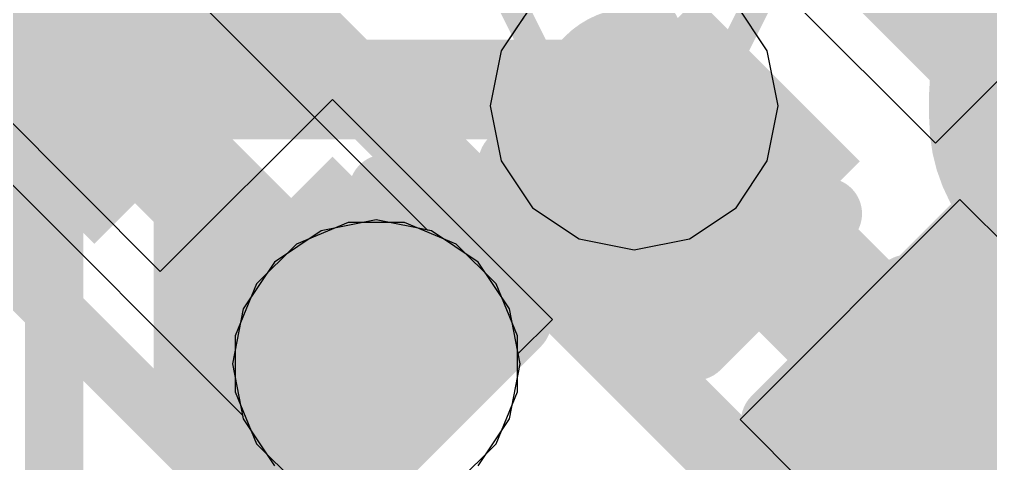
# Model space of a CAD drawing. Header units: inches. Extents: x -6 to 283, y -12 to 154.
# Drawn here: x 48.716 to 50.446, y 6.26 to 7.051 of the extents above; entities that cross this region are included whole.
import ezdxf

# ---------------------------------------------------------------- set-up
doc = ezdxf.new("R2010")
doc.units = ezdxf.units.IN
for name, color, linetype in [('Bottom Layer', 5, 'Continuous'), ('Bottom Overlay', 54, 'Continuous'), ('Bottom Paste', 16, 'Continuous'), ('Bottom Solder', 6, 'Continuous'), ('Drill Drawing', 1, 'Continuous'), ('GND-1', 16, 'Continuous'), ('GND-2', 90, 'Continuous'), ('GND-3', 216, 'Continuous'), ('GND-4', 54, 'Continuous'), ('PWR-1', 156, 'Continuous'), ('PWR-2', 130, 'Continuous'), ('Signal L1', 76, 'Continuous'), ('Signal L2', 6, 'Continuous'), ('Top Layer', 1, 'Continuous'), ('Top Paste', 8, 'Continuous'), ('Top Solder', 216, 'Continuous'), ('Via Holes', 16, 'Continuous')]:
    doc.layers.add(name, color=color, linetype=linetype)

# ---------------------------------------------------------------- blocks, each defined once
blk = doc.blocks.new('BGA_565_15_5_14_4__57')
at = {"layer": 'Top Layer'}
h = blk.add_hatch(color=1, dxfattribs=at)
edge = h.paths.add_edge_path()
edge.add_arc((4.225, -1.625), 0.125, 0, 360)
h = blk.add_hatch(color=1, dxfattribs=at)
edge = h.paths.add_edge_path()
edge.add_arc((4.225, -2.275), 0.125, 0, 360)
h = blk.add_hatch(color=1, dxfattribs=at)
edge = h.paths.add_edge_path()
edge.add_arc((4.875, -2.275), 0.125, 0, 360)
h = blk.add_hatch(color=1, dxfattribs=at)
edge = h.paths.add_edge_path()
edge.add_arc((4.875, -2.925), 0.125, 0, 360)
at = {"layer": 'Top Paste'}
h = blk.add_hatch(color=8, dxfattribs=at)
edge = h.paths.add_edge_path()
edge.add_arc((4.225, -1.625), 0.125, 0, 360)
h = blk.add_hatch(color=8, dxfattribs=at)
edge = h.paths.add_edge_path()
edge.add_arc((4.225, -2.275), 0.125, 0, 360)
h = blk.add_hatch(color=8, dxfattribs=at)
edge = h.paths.add_edge_path()
edge.add_arc((4.875, -2.275), 0.125, 0, 360)
h = blk.add_hatch(color=8, dxfattribs=at)
edge = h.paths.add_edge_path()
edge.add_arc((4.875, -2.925), 0.125, 0, 360)
at = {"layer": 'Top Solder'}
h = blk.add_hatch(color=216, dxfattribs=at)
edge = h.paths.add_edge_path()
edge.add_arc((4.225, -1.625), 0.175, 0, 360)
h = blk.add_hatch(color=216, dxfattribs=at)
edge = h.paths.add_edge_path()
edge.add_arc((4.225, -2.275), 0.175, 0, 360)
h = blk.add_hatch(color=216, dxfattribs=at)
edge = h.paths.add_edge_path()
edge.add_arc((4.875, -2.275), 0.175, 0, 360)
h = blk.add_hatch(color=216, dxfattribs=at)
edge = h.paths.add_edge_path()
edge.add_arc((4.875, -2.925), 0.175, 0, 360)
blk = doc.blocks.new('CAP_0201_B_355')
at = {"layer": 'Bottom Layer'}
for points in [[(-0.45, 0.15), (-0.15, 0.15), (-0.15, -0.15), (-0.45, -0.15)], [(0.15, 0.15), (0.45, 0.15), (0.45, -0.15), (0.15, -0.15)]]:
    blk.add_hatch(color=5, dxfattribs=at).paths.add_polyline_path(points)
at = {"layer": 'Bottom Paste'}
for points in [[(-0.45, 0.15), (-0.15, 0.15), (-0.15, -0.15), (-0.45, -0.15)], [(0.15, 0.15), (0.45, 0.15), (0.45, -0.15), (0.15, -0.15)]]:
    blk.add_hatch(color=16, dxfattribs=at).paths.add_polyline_path(points)
at = {"layer": 'Bottom Solder'}
for points in [[(-0.505, 0.205), (-0.095, 0.205), (-0.095, -0.205), (-0.505, -0.205)], [(0.095, 0.205), (0.505, 0.205), (0.505, -0.205), (0.095, -0.205)]]:
    blk.add_hatch(color=6, dxfattribs=at).paths.add_polyline_path(points)
at = {"layer": 'Bottom Overlay'}
for points in [[(-0.5334, 0.2286, 0.127, 0.127, 0), (-0.5334, -0.2286, 0.127, 0.127, 0)], [(-0.5334, 0.2286, 0.127, 0.127, 0), (-0.2032, 0.2286, 0.127, 0.127, 0)], [(0.2032, 0.2286, 0.127, 0.127, 0), (0.5334, 0.2286, 0.127, 0.127, 0)], [(0.5334, 0.2286, 0.127, 0.127, 0), (0.5334, -0.2286, 0.127, 0.127, 0)], [(-0.5334, -0.2286, 0.127, 0.127, 0), (-0.2032, -0.2286, 0.127, 0.127, 0)], [(0.2032, -0.2286, 0.127, 0.127, 0), (0.5334, -0.2286, 0.127, 0.127, 0)]]:
    blk.add_lwpolyline(points, format="xyseb", dxfattribs=at)
for points in [[(-0.5651, 0.2286, 0.0635, 0.0635, 1), (-0.5016, 0.2286, 0.0635, 0.0635, 1)], [(-0.5651, 0.2286, 0.0635, 0.0635, 1), (-0.5016, 0.2286, 0.0635, 0.0635, 1)], [(-0.2349, 0.2286, 0.0635, 0.0635, 1), (-0.1714, 0.2286, 0.0635, 0.0635, 1)], [(0.1714, 0.2286, 0.0635, 0.0635, 1), (0.2349, 0.2286, 0.0635, 0.0635, 1)], [(0.5016, 0.2286, 0.0635, 0.0635, 1), (0.5651, 0.2286, 0.0635, 0.0635, 1)], [(0.5016, 0.2286, 0.0635, 0.0635, 1), (0.5651, 0.2286, 0.0635, 0.0635, 1)], [(-0.5651, -0.2286, 0.0635, 0.0635, 1), (-0.5016, -0.2286, 0.0635, 0.0635, 1)], [(-0.5651, -0.2286, 0.0635, 0.0635, 1), (-0.5016, -0.2286, 0.0635, 0.0635, 1)], [(-0.2349, -0.2286, 0.0635, 0.0635, 1), (-0.1714, -0.2286, 0.0635, 0.0635, 1)], [(0.1714, -0.2286, 0.0635, 0.0635, 1), (0.2349, -0.2286, 0.0635, 0.0635, 1)], [(0.5016, -0.2286, 0.0635, 0.0635, 1), (0.5651, -0.2286, 0.0635, 0.0635, 1)], [(0.5016, -0.2286, 0.0635, 0.0635, 1), (0.5651, -0.2286, 0.0635, 0.0635, 1)]]:
    blk.add_lwpolyline(points, format="xyseb", close=True, dxfattribs=at)
blk = doc.blocks.new('CAP_0201_B_361')
at = {"layer": 'Bottom Layer'}
for points in [[(-0.45, 0.15), (-0.15, 0.15), (-0.15, -0.15), (-0.45, -0.15)], [(0.15, 0.15), (0.45, 0.15), (0.45, -0.15), (0.15, -0.15)]]:
    blk.add_hatch(color=5, dxfattribs=at).paths.add_polyline_path(points)
at = {"layer": 'Bottom Paste'}
for points in [[(-0.45, 0.15), (-0.15, 0.15), (-0.15, -0.15), (-0.45, -0.15)], [(0.15, 0.15), (0.45, 0.15), (0.45, -0.15), (0.15, -0.15)]]:
    blk.add_hatch(color=16, dxfattribs=at).paths.add_polyline_path(points)
at = {"layer": 'Bottom Solder'}
for points in [[(-0.505, 0.205), (-0.095, 0.205), (-0.095, -0.205), (-0.505, -0.205)], [(0.095, 0.205), (0.505, 0.205), (0.505, -0.205), (0.095, -0.205)]]:
    blk.add_hatch(color=6, dxfattribs=at).paths.add_polyline_path(points)
at = {"layer": 'Bottom Overlay'}
for points in [[(-0.5334, -0.2286, 0.127, 0.127, 0), (-0.5334, 0.2286, 0.127, 0.127, 0)], [(-0.5334, 0.2286, 0.127, 0.127, 0), (-0.2032, 0.2286, 0.127, 0.127, 0)], [(0.2032, 0.2286, 0.127, 0.127, 0), (0.5334, 0.2286, 0.127, 0.127, 0)], [(0.5334, -0.2286, 0.127, 0.127, 0), (0.5334, 0.2286, 0.127, 0.127, 0)], [(-0.5334, -0.2286, 0.127, 0.127, 0), (-0.2032, -0.2286, 0.127, 0.127, 0)], [(0.2032, -0.2286, 0.127, 0.127, 0), (0.5334, -0.2286, 0.127, 0.127, 0)]]:
    blk.add_lwpolyline(points, format="xyseb", dxfattribs=at)
for points in [[(-0.5651, 0.2286, 0.0635, 0.0635, 1), (-0.5016, 0.2286, 0.0635, 0.0635, 1)], [(-0.5651, 0.2286, 0.0635, 0.0635, 1), (-0.5016, 0.2286, 0.0635, 0.0635, 1)], [(-0.2349, 0.2286, 0.0635, 0.0635, 1), (-0.1714, 0.2286, 0.0635, 0.0635, 1)], [(0.1714, 0.2286, 0.0635, 0.0635, 1), (0.2349, 0.2286, 0.0635, 0.0635, 1)], [(0.5016, 0.2286, 0.0635, 0.0635, 1), (0.5651, 0.2286, 0.0635, 0.0635, 1)], [(0.5016, 0.2286, 0.0635, 0.0635, 1), (0.5651, 0.2286, 0.0635, 0.0635, 1)], [(-0.5651, -0.2286, 0.0635, 0.0635, 1), (-0.5016, -0.2286, 0.0635, 0.0635, 1)], [(-0.5651, -0.2286, 0.0635, 0.0635, 1), (-0.5016, -0.2286, 0.0635, 0.0635, 1)], [(-0.2349, -0.2286, 0.0635, 0.0635, 1), (-0.1714, -0.2286, 0.0635, 0.0635, 1)], [(0.1714, -0.2286, 0.0635, 0.0635, 1), (0.2349, -0.2286, 0.0635, 0.0635, 1)], [(0.5016, -0.2286, 0.0635, 0.0635, 1), (0.5651, -0.2286, 0.0635, 0.0635, 1)], [(0.5016, -0.2286, 0.0635, 0.0635, 1), (0.5651, -0.2286, 0.0635, 0.0635, 1)]]:
    blk.add_lwpolyline(points, format="xyseb", close=True, dxfattribs=at)
blk = doc.blocks.new('CAP_0201_B_365')
at = {"layer": 'Bottom Layer'}
for points in [[(-0.45, 0.15), (-0.15, 0.15), (-0.15, -0.15), (-0.45, -0.15)], [(0.15, 0.15), (0.45, 0.15), (0.45, -0.15), (0.15, -0.15)]]:
    blk.add_hatch(color=5, dxfattribs=at).paths.add_polyline_path(points)
at = {"layer": 'Bottom Paste'}
for points in [[(-0.45, 0.15), (-0.15, 0.15), (-0.15, -0.15), (-0.45, -0.15)], [(0.15, 0.15), (0.45, 0.15), (0.45, -0.15), (0.15, -0.15)]]:
    blk.add_hatch(color=16, dxfattribs=at).paths.add_polyline_path(points)
at = {"layer": 'Bottom Solder'}
for points in [[(-0.505, 0.205), (-0.095, 0.205), (-0.095, -0.205), (-0.505, -0.205)], [(0.095, 0.205), (0.505, 0.205), (0.505, -0.205), (0.095, -0.205)]]:
    blk.add_hatch(color=6, dxfattribs=at).paths.add_polyline_path(points)
at = {"layer": 'Bottom Overlay'}
for points in [[(-0.5334, 0.2286, 0.127, 0.127, 0), (-0.5334, -0.2286, 0.127, 0.127, 0)], [(-0.5334, 0.2286, 0.127, 0.127, 0), (-0.2032, 0.2286, 0.127, 0.127, 0)], [(0.2032, 0.2286, 0.127, 0.127, 0), (0.5334, 0.2286, 0.127, 0.127, 0)], [(0.5334, 0.2286, 0.127, 0.127, 0), (0.5334, -0.2286, 0.127, 0.127, 0)], [(-0.5334, -0.2286, 0.127, 0.127, 0), (-0.2032, -0.2286, 0.127, 0.127, 0)], [(0.2032, -0.2286, 0.127, 0.127, 0), (0.5334, -0.2286, 0.127, 0.127, 0)]]:
    blk.add_lwpolyline(points, format="xyseb", dxfattribs=at)
for points in [[(-0.5651, 0.2286, 0.0635, 0.0635, 1), (-0.5016, 0.2286, 0.0635, 0.0635, 1)], [(-0.5651, 0.2286, 0.0635, 0.0635, 1), (-0.5016, 0.2286, 0.0635, 0.0635, 1)], [(-0.2349, 0.2286, 0.0635, 0.0635, 1), (-0.1714, 0.2286, 0.0635, 0.0635, 1)], [(0.1714, 0.2286, 0.0635, 0.0635, 1), (0.2349, 0.2286, 0.0635, 0.0635, 1)], [(0.5016, 0.2286, 0.0635, 0.0635, 1), (0.5651, 0.2286, 0.0635, 0.0635, 1)], [(0.5016, 0.2286, 0.0635, 0.0635, 1), (0.5651, 0.2286, 0.0635, 0.0635, 1)], [(-0.5651, -0.2286, 0.0635, 0.0635, 1), (-0.5016, -0.2286, 0.0635, 0.0635, 1)], [(-0.5651, -0.2286, 0.0635, 0.0635, 1), (-0.5016, -0.2286, 0.0635, 0.0635, 1)], [(-0.2349, -0.2286, 0.0635, 0.0635, 1), (-0.1714, -0.2286, 0.0635, 0.0635, 1)], [(0.1714, -0.2286, 0.0635, 0.0635, 1), (0.2349, -0.2286, 0.0635, 0.0635, 1)], [(0.5016, -0.2286, 0.0635, 0.0635, 1), (0.5651, -0.2286, 0.0635, 0.0635, 1)], [(0.5016, -0.2286, 0.0635, 0.0635, 1), (0.5651, -0.2286, 0.0635, 0.0635, 1)]]:
    blk.add_lwpolyline(points, format="xyseb", close=True, dxfattribs=at)

msp = doc.modelspace()

# ---------------------------------------------------------------- hatches: boundary and pattern name
at = {"layer": 'Bottom Layer'}
h = msp.add_hatch(color=5, dxfattribs=at)
edge = h.paths.add_edge_path()
edge.add_arc((49.8116, 6.8971), 0.15, 0, 360)
h = msp.add_hatch(color=5, dxfattribs=at)
edge = h.paths.add_edge_path()
edge.add_arc((49.352, 6.4375), 0.15, 0, 360)
at = {"layer": 'GND-1'}
h = msp.add_hatch(color=16, dxfattribs=at)
edge = h.paths.add_edge_path()
edge.add_arc((49.8116, 6.8971), 0.15, 0, 360)
h = msp.add_hatch(color=16, dxfattribs=at)
edge = h.paths.add_edge_path()
edge.add_arc((49.352, 6.4375), 0.15, 0, 360)
at = {"layer": 'GND-2'}
h = msp.add_hatch(color=90, dxfattribs=at)
edge = h.paths.add_edge_path()
edge.add_arc((49.8116, 6.8971), 0.15, 0, 360)
h = msp.add_hatch(color=90, dxfattribs=at)
edge = h.paths.add_edge_path()
edge.add_arc((49.352, 6.4375), 0.15, 0, 360)
at = {"layer": 'GND-3'}
h = msp.add_hatch(color=216, dxfattribs=at)
edge = h.paths.add_edge_path()
edge.add_arc((49.8116, 6.8971), 0.15, 0, 360)
h = msp.add_hatch(color=216, dxfattribs=at)
edge = h.paths.add_edge_path()
edge.add_arc((49.352, 6.4375), 0.15, 0, 360)
at = {"layer": 'GND-4'}
h = msp.add_hatch(color=54, dxfattribs=at)
edge = h.paths.add_edge_path()
edge.add_arc((49.8116, 6.8971), 0.15, 0, 360)
h = msp.add_hatch(color=54, dxfattribs=at)
edge = h.paths.add_edge_path()
edge.add_arc((49.352, 6.4375), 0.15, 0, 360)
at = {"layer": 'PWR-1'}
h = msp.add_hatch(color=156, dxfattribs=at)
edge = h.paths.add_edge_path()
edge.add_arc((49.8116, 6.8971), 0.15, 0, 360)
h = msp.add_hatch(color=156, dxfattribs=at)
edge = h.paths.add_edge_path()
edge.add_arc((49.352, 6.4375), 0.15, 0, 360)
at = {"layer": 'PWR-2'}
h = msp.add_hatch(color=130, dxfattribs=at)
edge = h.paths.add_edge_path()
edge.add_arc((49.8116, 6.8971), 0.15, 0, 360)
h = msp.add_hatch(color=130, dxfattribs=at)
edge = h.paths.add_edge_path()
edge.add_arc((49.352, 6.4375), 0.15, 0, 360)
at = {"layer": 'Signal L1'}
h = msp.add_hatch(color=76, dxfattribs=at)
edge = h.paths.add_edge_path()
edge.add_arc((49.8116, 6.8971), 0.15, 0, 360)
h = msp.add_hatch(color=76, dxfattribs=at)
edge = h.paths.add_edge_path()
edge.add_arc((49.352, 6.4375), 0.15, 0, 360)
at = {"layer": 'Signal L2'}
h = msp.add_hatch(color=6, dxfattribs=at)
edge = h.paths.add_edge_path()
edge.add_arc((49.8116, 6.8971), 0.15, 0, 360)
h = msp.add_hatch(color=6, dxfattribs=at)
edge = h.paths.add_edge_path()
edge.add_arc((49.352, 6.4375), 0.15, 0, 360)
at = {"layer": 'Top Layer'}
h = msp.add_hatch(color=1, dxfattribs=at)
edge = h.paths.add_edge_path()
edge.add_arc((49.8116, 6.8971), 0.15, 0, 360)
h = msp.add_hatch(color=1, dxfattribs=at)
edge = h.paths.add_edge_path()
edge.add_arc((49.352, 6.4375), 0.15, 0, 360)
at = {"layer": 'Via Holes'}
h = msp.add_hatch(color=7, dxfattribs=at)
edge = h.paths.add_edge_path()
edge.add_arc((49.8116, 6.8971), 0.075, 0, 360)
h = msp.add_hatch(color=7, dxfattribs=at)
edge = h.paths.add_edge_path()
edge.add_arc((49.352, 6.4375), 0.075, 0, 360)

# ---------------------------------------------------------------- linework, layer by layer
at = {"layer": 'Bottom Layer'}
for p, q in [((48.9671, 6.6018), (48.1241, 7.4449)), ((50.3481, 6.8308), (50.7398, 7.2225)), ((50.0406, 7.1383), (50.3481, 6.8308)), ((49.2739, 6.9086), (48.9671, 6.6018)), ((49.6656, 6.5168), (49.2739, 6.9086)), ((50.3919, 6.7302), (50.0002, 6.3384)), ((50.576, 6.5461), (50.3919, 6.7302)), ((49.6036, 6.4548), (49.6656, 6.5168)), ((49.6036, 6.3875), (49.6036, 6.4548)), ((49.5653, 6.295), (49.6036, 6.3875)), ((50.0002, 6.3384), (50.3919, 5.9467)), ((49.4945, 6.2242), (49.5653, 6.295))]:
    msp.add_line(p, q, dxfattribs=at)
for points in [[(47.8296, 7.4811, 0.1041, 0.1041, 0), (49.155, 6.1558, 0.1041, 0.1041, 0)], [(48.8852, 6.9919, 0.1778, 0.1778, 0), (48.902, 6.9751, 0.1778, 0.1778, 0)], [(48.8496, 6.9411, 0.1778, 0.1778, 0), (48.936, 6.9411, 0.1778, 0.1778, 0)], [(48.936, 6.9411, 0.1778, 0.1778, 0), (48.9508, 6.9263, 0.1778, 0.1778, 0)], [(48.9508, 6.9263, 0.1778, 0.1778, 0), (49.7493, 6.9263, 0.1778, 0.1778, 0)], [(49.7493, 6.9263, 0.1778, 0.1778, 0), (49.7785, 6.8971, 0.1778, 0.1778, 0)], [(49.7785, 6.8971, 0.1778, 0.1778, 0), (49.8116, 6.8971, 0.1778, 0.1778, 0)], [(50.3665, 6.313, 0.2032, 0.2032, 0), (51.3149, 6.313, 0.2032, 0.2032, 0)]]:
    msp.add_lwpolyline(points, format="xyseb", dxfattribs=at)
for points in [[(48.8408, 6.9919, 0.0889, 0.0889, 1), (48.9297, 6.9919, 0.0889, 0.0889, 1)], [(48.8575, 6.9751, 0.0889, 0.0889, 1), (48.9464, 6.9751, 0.0889, 0.0889, 1)], [(48.8052, 6.9411, 0.0889, 0.0889, 1), (48.8941, 6.9411, 0.0889, 0.0889, 1)], [(48.8916, 6.9411, 0.0889, 0.0889, 1), (48.9805, 6.9411, 0.0889, 0.0889, 1)], [(48.8916, 6.9411, 0.0889, 0.0889, 1), (48.9805, 6.9411, 0.0889, 0.0889, 1)], [(48.9064, 6.9263, 0.0889, 0.0889, 1), (48.9953, 6.9263, 0.0889, 0.0889, 1)], [(48.9064, 6.9263, 0.0889, 0.0889, 1), (48.9953, 6.9263, 0.0889, 0.0889, 1)], [(49.7049, 6.9263, 0.0889, 0.0889, 1), (49.7938, 6.9263, 0.0889, 0.0889, 1)], [(49.7049, 6.9263, 0.0889, 0.0889, 1), (49.7938, 6.9263, 0.0889, 0.0889, 1)], [(49.7341, 6.8971, 0.0889, 0.0889, 1), (49.823, 6.8971, 0.0889, 0.0889, 1)], [(49.7341, 6.8971, 0.0889, 0.0889, 1), (49.823, 6.8971, 0.0889, 0.0889, 1)], [(49.7672, 6.8971, 0.0889, 0.0889, 1), (49.8561, 6.8971, 0.0889, 0.0889, 1)], [(50.3157, 6.313, 0.1016, 0.1016, 1), (50.4173, 6.313, 0.1016, 0.1016, 1)]]:
    msp.add_lwpolyline(points, format="xyseb", close=True, dxfattribs=at)
at = {"layer": 'Drill Drawing'}
for points in [[(49.5576, 7.1511, 0.0508, 0.0508, 0), (49.8116, 6.6431, 0.0508, 0.0508, 0)], [(49.8116, 6.6431, 0.0508, 0.0508, 0), (50.0656, 7.1511, 0.0508, 0.0508, 0)], [(49.098, 6.6915, 0.0508, 0.0508, 0), (49.606, 6.6915, 0.0508, 0.0508, 0)], [(49.098, 6.6915, 0.0508, 0.0508, 0), (49.352, 6.1835, 0.0508, 0.0508, 0)], [(49.352, 6.1835, 0.0508, 0.0508, 0), (49.606, 6.6915, 0.0508, 0.0508, 0)]]:
    msp.add_lwpolyline(points, format="xyseb", dxfattribs=at)
for points in [[(49.0853, 6.6915, 0.0254, 0.0254, 1), (49.1107, 6.6915, 0.0254, 0.0254, 1)], [(49.0853, 6.6915, 0.0254, 0.0254, 1), (49.1107, 6.6915, 0.0254, 0.0254, 1)], [(49.5933, 6.6915, 0.0254, 0.0254, 1), (49.6187, 6.6915, 0.0254, 0.0254, 1)], [(49.5933, 6.6915, 0.0254, 0.0254, 1), (49.6187, 6.6915, 0.0254, 0.0254, 1)], [(49.7989, 6.6431, 0.0254, 0.0254, 1), (49.8243, 6.6431, 0.0254, 0.0254, 1)], [(49.7989, 6.6431, 0.0254, 0.0254, 1), (49.8243, 6.6431, 0.0254, 0.0254, 1)]]:
    msp.add_lwpolyline(points, format="xyseb", close=True, dxfattribs=at)
at = {"layer": 'GND-1'}
for p, q in [((49.3019, 6.6891), (49.2095, 6.6508)), ((49.402, 6.6891), (49.3019, 6.6891)), ((49.4945, 6.6508), (49.402, 6.6891)), ((49.2095, 6.6508), (49.1387, 6.58)), ((49.5653, 6.58), (49.4945, 6.6508)), ((49.1387, 6.58), (49.1004, 6.4875)), ((49.6036, 6.4875), (49.5653, 6.58)), ((49.1004, 6.4875), (49.1004, 6.3875)), ((49.6036, 6.3875), (49.6036, 6.4875)), ((49.1004, 6.3875), (49.1387, 6.295)), ((49.5653, 6.295), (49.6036, 6.3875)), ((49.1387, 6.295), (49.2095, 6.2242)), ((49.4945, 6.2242), (49.5653, 6.295))]:
    msp.add_line(p, q, dxfattribs=at)
at = {"layer": 'GND-2'}
for p, q in [((49.3019, 6.6891), (49.2095, 6.6508)), ((49.402, 6.6891), (49.3019, 6.6891)), ((49.4945, 6.6508), (49.402, 6.6891)), ((49.2095, 6.6508), (49.1387, 6.58)), ((49.5653, 6.58), (49.4945, 6.6508)), ((49.1387, 6.58), (49.1004, 6.4875)), ((49.6036, 6.4875), (49.5653, 6.58)), ((49.1004, 6.4875), (49.1004, 6.3875)), ((49.6036, 6.3875), (49.6036, 6.4875)), ((49.1004, 6.3875), (49.1387, 6.295)), ((49.5653, 6.295), (49.6036, 6.3875)), ((49.1387, 6.295), (49.2095, 6.2242)), ((49.4945, 6.2242), (49.5653, 6.295))]:
    msp.add_line(p, q, dxfattribs=at)
at = {"layer": 'GND-3'}
for p, q in [((49.3019, 6.6891), (49.2095, 6.6508)), ((49.402, 6.6891), (49.3019, 6.6891)), ((49.4945, 6.6508), (49.402, 6.6891)), ((49.2095, 6.6508), (49.1387, 6.58)), ((49.5653, 6.58), (49.4945, 6.6508)), ((49.1387, 6.58), (49.1004, 6.4875)), ((49.6036, 6.4875), (49.5653, 6.58)), ((49.1004, 6.4875), (49.1004, 6.3875)), ((49.6036, 6.3875), (49.6036, 6.4875)), ((49.1004, 6.3875), (49.1387, 6.295)), ((49.5653, 6.295), (49.6036, 6.3875)), ((49.1387, 6.295), (49.2095, 6.2242)), ((49.4945, 6.2242), (49.5653, 6.295))]:
    msp.add_line(p, q, dxfattribs=at)
at = {"layer": 'GND-4'}
for p, q in [((49.3019, 6.6891), (49.2095, 6.6508)), ((49.402, 6.6891), (49.3019, 6.6891)), ((49.4945, 6.6508), (49.402, 6.6891)), ((49.2095, 6.6508), (49.1387, 6.58)), ((49.5653, 6.58), (49.4945, 6.6508)), ((49.1387, 6.58), (49.1004, 6.4875)), ((49.6036, 6.4875), (49.5653, 6.58)), ((49.1004, 6.4875), (49.1004, 6.3875)), ((49.6036, 6.3875), (49.6036, 6.4875)), ((49.1004, 6.3875), (49.1387, 6.295)), ((49.5653, 6.295), (49.6036, 6.3875)), ((49.1387, 6.295), (49.2095, 6.2242)), ((49.4945, 6.2242), (49.5653, 6.295))]:
    msp.add_line(p, q, dxfattribs=at)
at = {"layer": 'PWR-1'}
for p, q in [((49.4432, 6.6759), (48.6905, 7.4286)), ((49.6302, 7.0785), (49.5746, 6.9953)), ((50.0486, 6.9953), (49.993, 7.0785)), ((48.445, 7.0149), (49.1136, 6.3463)), ((49.5746, 6.9953), (49.5551, 6.8971)), ((50.0681, 6.8971), (50.0486, 6.9953)), ((49.5551, 6.8971), (49.5746, 6.799)), ((50.0486, 6.799), (50.0681, 6.8971)), ((49.5746, 6.799), (49.6302, 6.7157)), ((49.993, 6.7157), (50.0486, 6.799)), ((49.6302, 6.7157), (49.7134, 6.6601)), ((49.9098, 6.6601), (49.993, 6.7157)), ((49.4502, 6.6745), (49.4432, 6.6759)), ((49.5334, 6.6189), (49.4502, 6.6745)), ((49.7134, 6.6601), (49.8116, 6.6406)), ((49.8116, 6.6406), (49.9098, 6.6601)), ((49.589, 6.5357), (49.5334, 6.6189)), ((49.6085, 6.4375), (49.589, 6.5357)), ((49.589, 6.3393), (49.6085, 6.4375)), ((49.1136, 6.3463), (49.115, 6.3393)), ((49.115, 6.3393), (49.1706, 6.2561)), ((49.5334, 6.2561), (49.589, 6.3393))]:
    msp.add_line(p, q, dxfattribs=at)
msp.add_lwpolyline([(48.5257, 7.2638, 0.2032, 0.2032, 0), (49.352, 6.4375, 0.2032, 0.2032, 0)], format="xyseb", dxfattribs=at)
msp.add_lwpolyline([(49.3012, 6.4375, 0.1016, 0.1016, 1), (49.4028, 6.4375, 0.1016, 0.1016, 1)], format="xyseb", close=True, dxfattribs=at)
at = {"layer": 'PWR-2'}
for p, q in [((50.0486, 6.9953), (49.993, 7.0785)), ((49.6146, 7.0551), (49.6008, 7.0345)), ((49.6008, 7.0345), (49.5746, 6.9953)), ((49.5746, 6.9953), (49.5551, 6.8971)), ((50.0681, 6.8971), (50.0486, 6.9953)), ((49.5551, 6.8971), (49.5746, 6.799)), ((50.0486, 6.799), (50.0681, 6.8971)), ((49.5746, 6.799), (49.6302, 6.7157)), ((49.993, 6.7157), (50.0486, 6.799)), ((49.6302, 6.7157), (49.7134, 6.6601)), ((49.9098, 6.6601), (49.993, 6.7157)), ((49.352, 6.694), (49.2538, 6.6745)), ((49.4502, 6.6745), (49.352, 6.694)), ((49.2538, 6.6745), (49.1706, 6.6189)), ((49.5334, 6.6189), (49.4502, 6.6745)), ((49.7134, 6.6601), (49.8116, 6.6406)), ((49.8116, 6.6406), (49.9098, 6.6601)), ((49.1706, 6.6189), (49.115, 6.5357)), ((49.589, 6.5357), (49.5334, 6.6189)), ((49.115, 6.5357), (49.0955, 6.4375)), ((49.6085, 6.4375), (49.589, 6.5357)), ((49.0955, 6.4375), (49.115, 6.3393)), ((49.589, 6.3393), (49.6085, 6.4375)), ((49.115, 6.3393), (49.1706, 6.2561)), ((49.5334, 6.2561), (49.589, 6.3393))]:
    msp.add_line(p, q, dxfattribs=at)
at = {"layer": 'Signal L1'}
for points in [[(50.4749, 7.1001, 0.127, 0.127, 0), (51.0789, 7.7041, 0.127, 0.127, 0)], [(49.0827, 7.1685, 0.1397, 0.1397, 0), (49.3266, 6.9246, 0.1397, 0.1397, 0)], [(50.4005, 6.9205, 0.127, 0.127, -0.198912), (50.4749, 7.1001, 0.127, 0.127, 0)], [(49.3266, 6.9238, 0.1397, 0.1397, 0), (52.0071, 4.2432, 0.1397, 0.1397, 0)], [(50.4005, 6.8746, 0.127, 0.127, 0), (50.4005, 6.9205, 0.127, 0.127, 0)], [(50.4749, 6.695, 0.127, 0.127, -0.198912), (50.4005, 6.8746, 0.127, 0.127, 0)], [(50.4749, 6.695, 0.127, 0.127, 0), (51.9981, 5.1717, 0.127, 0.127, 0)]]:
    msp.add_lwpolyline(points, format="xyseb", dxfattribs=at)
for points in [[(50.4431, 7.1001, 0.0635, 0.0635, 1), (50.5066, 7.1001, 0.0635, 0.0635, 1)], [(50.4431, 7.1001, 0.0635, 0.0635, 1), (50.5066, 7.1001, 0.0635, 0.0635, 1)], [(49.2917, 6.9246, 0.0698, 0.0698, 1), (49.3615, 6.9246, 0.0698, 0.0698, 1)], [(49.2917, 6.9238, 0.0698, 0.0698, 1), (49.3615, 6.9238, 0.0698, 0.0698, 1)], [(50.3687, 6.9205, 0.0635, 0.0635, 1), (50.4322, 6.9205, 0.0635, 0.0635, 1)], [(50.3687, 6.9205, 0.0635, 0.0635, 1), (50.4322, 6.9205, 0.0635, 0.0635, 1)], [(50.3687, 6.8746, 0.0635, 0.0635, 1), (50.4322, 6.8746, 0.0635, 0.0635, 1)], [(50.3687, 6.8746, 0.0635, 0.0635, 1), (50.4322, 6.8746, 0.0635, 0.0635, 1)], [(50.4431, 6.695, 0.0635, 0.0635, 1), (50.5066, 6.695, 0.0635, 0.0635, 1)], [(50.4431, 6.695, 0.0635, 0.0635, 1), (50.5066, 6.695, 0.0635, 0.0635, 1)]]:
    msp.add_lwpolyline(points, format="xyseb", close=True, dxfattribs=at)
at = {"layer": 'Signal L2'}
for points in [[(49.0072, 6.3036, 0.1041, 0.1041, 0), (49.0072, 8.004, 0.1041, 0.1041, 0)], [(48.7778, 6.145, 0.1041, 0.1041, 0), (48.7778, 7.892, 0.1041, 0.1041, 0)], [(49.0072, 6.3036, 0.1041, 0.1041, 0), (49.352, 5.9588, 0.1041, 0.1041, 0)]]:
    msp.add_lwpolyline(points, format="xyseb", dxfattribs=at)
msp.add_lwpolyline([(48.9812, 6.3036, 0.0521, 0.0521, 1), (49.0332, 6.3036, 0.0521, 0.0521, 1)], format="xyseb", close=True, dxfattribs=at)
msp.add_lwpolyline([(48.9812, 6.3036, 0.0521, 0.0521, 1), (49.0332, 6.3036, 0.0521, 0.0521, 1)], format="xyseb", close=True, dxfattribs=at)
at = {"layer": 'Top Layer'}
for points in [[(49.8116, 6.8971, 0.254, 0.254, 0), (50.2712, 6.4375, 0.254, 0.254, 0)], [(50.2712, 6.4375, 0.254, 0.254, 0), (50.7309, 6.8971, 0.254, 0.254, 0)], [(50.2712, 5.5183, 0.254, 0.254, 0), (50.2712, 6.4375, 0.254, 0.254, 0)]]:
    msp.add_lwpolyline(points, format="xyseb", dxfattribs=at)
for points in [[(49.7481, 6.8971, 0.127, 0.127, 1), (49.8751, 6.8971, 0.127, 0.127, 1)], [(50.2077, 6.4375, 0.127, 0.127, 1), (50.3347, 6.4375, 0.127, 0.127, 1)], [(50.2077, 6.4375, 0.127, 0.127, 1), (50.3347, 6.4375, 0.127, 0.127, 1)], [(50.2077, 6.4375, 0.127, 0.127, 1), (50.3347, 6.4375, 0.127, 0.127, 1)]]:
    msp.add_lwpolyline(points, format="xyseb", close=True, dxfattribs=at)

# ---------------------------------------------------------------- block references
for name, p, rotation in [('BGA_565_15_5_14_4__57', (54.4079, 8.2759), 225), ('CAP_0201_B_355', (50.1359, 7.0104), 45), ('CAP_0201_B_361', (49.0617, 6.729), 315), ('CAP_0201_B_365', (50.604, 6.5506), 45)]:
    msp.add_blockref(name, p, dxfattribs=dict(rotation=rotation))

doc.saveas('drawing.dxf')
